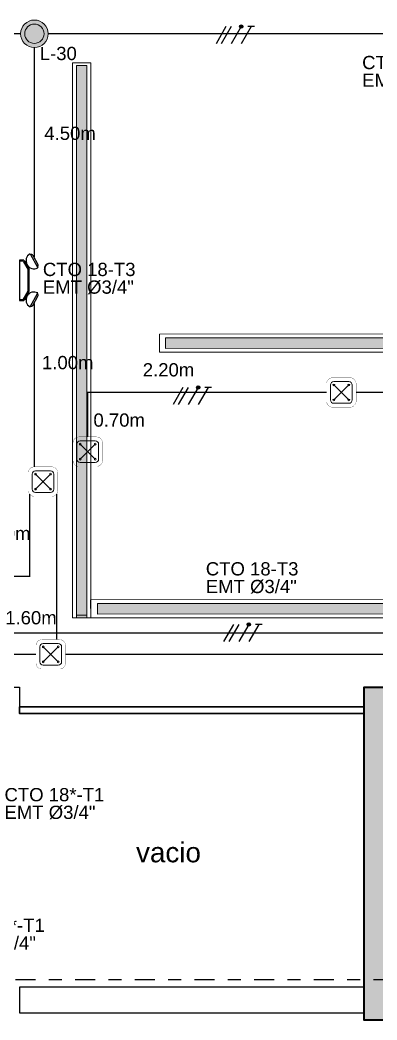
# Model space of a CAD drawing. Header units: millimetres. Extents: x -1568 to 501, y 36 to 962.
# Drawn here: x 253.79 to 256.48, y 50.91 to 58.46 of the extents above; entities that cross this region are included whole.
import ezdxf
from ezdxf.lldxf.tags import DXFTag

# ---------------------------------------------------------------- set-up
doc = ezdxf.new("R2010")
doc.units = ezdxf.units.MM
doc.linetypes.add('CENTER', pattern=[0.7, 0.3, -0.2, 0, -0.2])
doc.linetypes.add('LÍNEAS_OCULTASX2', pattern=[0.75, 0.5, -0.25])
for name, color, linetype in [('-ALAMBRADO', 7, 'Continuous'), ('-CN-GYD-ILUMINACION-EM', 1, 'Continuous'), ('-CN-GYD-TEXTOS', 7, 'Continuous'), ('1amobla', 253, 'Continuous'), ('AMOBLAMIENTO', 252, 'Continuous'), ('CAJA DE PASO', 86, 'Continuous'), ('EJE-ESTRUCTURA', 254, 'CENTER'), ('JCA_HATCH 254', 252, 'Continuous'), ('LUMINARIA DE EMERGENCIA', 1, 'Continuous'), ('LUMINARIA LED CIRCULAR', 7, 'Continuous'), ('TEXTOS MEDIDAS', 7, 'Continuous')]:
    doc.layers.add(name, color=color, linetype=linetype)
for name, color, linetype, lineweight in [('-CN-GYD-INTERRUPTORES DE PARED', 3, 'Continuous', 20), ('-CN-GYD-LUMINARIA CINTA LED', 4, 'Continuous', 18), ('-CN-GYD-TUBERÍA TOMACORRIENTE', 5, 'Continuous', 5), ('-CN-GYD-TUBERÍA TOMACORRIENTE PVC', 86, 'Continuous', 18), ('_TEXTO', 7, 'Continuous', 9), ('TEXTOS', 7, 'Continuous', 20)]:
    doc.layers.add(name, color=color, linetype=linetype, lineweight=lineweight)
doc.layers.add('A-HATCH CONCRETO', color=7, linetype='Continuous', true_color=0xb8b8b8)
doc.layers.add('Muro', color=7, linetype='Continuous', lineweight=40, true_color=0x2b2b2b)
doc.layers.add('Vidrio', color=7, linetype='Continuous', lineweight=30, true_color=0x999999)
doc.styles.add('GYD', font='arial.ttf', dxfattribs={"height": 2.5})
doc.styles.get("Standard").update_dxf_attribs({"font": 'arial.ttf'})
tags = doc.linetypes.add('EMT_LINE', pattern='A,0.5,-0.2,["EMT",Standard,S=0.1,R=0,X=-0.1,Y=-0.05],-0.25', length=0.95).pattern_tags.tags
tags[6] = DXFTag(74, 10)

# ---------------------------------------------------------------- blocks, each defined once
blk = doc.blocks.new('Caja de paso')
at = {"layer": '-CN-GYD-TUBERÍA TOMACORRIENTE PVC', "const_width": 0.00173}
blk.add_lwpolyline([(-0.1111, 0.0667), (-0.1111, -0.0667, 0.414214), (-0.0667, -0.1111), (0.0667, -0.1111, 0.414214), (0.1111, -0.0667), (0.1111, 0.0667, 0.414214), (0.0667, 0.1111), (-0.0667, 0.1111, 0.414214)], format="xyb", close=True, dxfattribs=at)
at = {"layer": '-CN-GYD-TUBERÍA TOMACORRIENTE PVC'}
blk.add_lwpolyline([(-0.0566, -0.0819), (0.0566, -0.0819, 0.414214), (0.0819, -0.0566), (0.0819, 0.0566, 0.414214), (0.0566, 0.0819), (-0.0566, 0.0819, 0.414214), (-0.0819, 0.0566), (-0.0819, -0.0566, 0.414214)], format="xyb", close=True, dxfattribs=at)
at = {"layer": '-CN-GYD-TUBERÍA TOMACORRIENTE PVC', "linetype": 'LÍNEAS_OCULTASX2'}
for points in [[(-0.0566, 0.0566), (0.0566, -0.0566)], [(0.0566, 0.0566), (-0.0566, -0.0566)]]:
    blk.add_lwpolyline(points, dxfattribs=at)
at = {"layer": '-CN-GYD-TUBERÍA TOMACORRIENTE PVC'}
for centre in [(-0.0566, 0.0566), (0.0566, 0.0566), (-0.0566, -0.0566), (0.0566, -0.0566)]:
    blk.add_circle(centre, 0.00665, dxfattribs=at)
blk = doc.blocks.new('3x')
at = {"layer": '-ALAMBRADO'}
h = blk.add_hatch(color=256, dxfattribs=at)
edge = h.paths.add_edge_path()
edge.add_arc((0.078, 0.13), 0.025, 0, 360)
for p, q in [((-0.152, 0.13), (-0.302, -0.13)), ((-0.072, 0.13), (-0.222, -0.13)), ((0.078, 0.13), (-0.072, -0.13)), ((0.228, 0.13), (0.078, -0.13))]:
    blk.add_line(p, q, dxfattribs=at)
blk.add_lwpolyline([(0.278, 0.13), (0.178, 0.13)], dxfattribs=at)
blk.add_circle((0.078, 0.13), 0.025, dxfattribs=at)
blk = doc.blocks.new('*U60')
at = {"layer": '-ALAMBRADO'}
blk.add_blockref('3x', (0, 0), dxfattribs=at)
blk = doc.blocks.new('OJO DE BUEY 12W')
at = {"layer": 'JCA_HATCH 254', "true_color": 0x000000, "transparency": 33554687}
h = blk.add_hatch(color=18, dxfattribs=at)
h.dxf.hatch_style = 1
h.paths.add_polyline_path([(-103.7, 0, 1), (103.7, 0, 1)])
h.paths.add_polyline_path([(72.7, 0, -1), (-72.7, 0, -1)], flags=16)
at = {"layer": 'LUMINARIA LED CIRCULAR', "linetype": 'EMT_LINE', "lineweight": 5, "ltscale": 10}
h = blk.add_hatch(color=256, dxfattribs=at)
h.dxf.hatch_style = 1
h.set_gradient(color1=(147, 149, 152), color2=(248, 246, 176), name='SPHERICAL')
edge = h.paths.add_edge_path()
edge.add_arc((0, 0), 72.7, 0, 360)
at = {"layer": 'LUMINARIA LED CIRCULAR', "linetype": 'Continuous', "lineweight": 5, "ltscale": 10}
for radius in [103.7, 72.7]:
    blk.add_circle((0, 0), radius, dxfattribs=at)
blk = doc.blocks.new('Estructura cubierta')
at = {"layer": 'EJE-ESTRUCTURA', "ltscale": 0.5}
blk.add_line((1952.7308, -5911.6988), (1984.5332, -5911.6988), dxfattribs=at)
blk = doc.blocks.new('A$C2b4e84c0')
at = {"layer": 'A-HATCH CONCRETO', "ltscale": 0.01}
h = blk.add_hatch(color=256, dxfattribs=at)
h.dxf.hatch_style = 1
h.paths.add_polyline_path([(16.6259, -33.5971), (16.6259, -33.7471), (16.0594, -33.7471), (16.0594, -36.1117), (15.9094, -36.1117), (15.9094, -33.5971)])
h.paths.add_polyline_path([(19.1783, -33.5971), (19.1783, -33.7471), (18.7505, -33.7471), (18.7505, -33.6571), (18.2505, -33.6571), (18.2505, -33.7471), (17.8259, -33.7471), (17.8259, -33.5971)])
h.paths.add_polyline_path([(21.3774, -33.5971), (21.3774, -33.7471), (20.3783, -33.7471), (20.3783, -33.5971)])
h.paths.add_polyline_path([(22.5774, -33.5971), (22.5774, -33.7471), (23.102, -33.7471), (23.102, -36.1117), (23.252, -36.1117), (23.252, -33.5971)])
h.paths.add_polyline_path([(20.8028, -35.959), (20.9529, -35.959), (20.9529, -33.7471), (20.8029, -33.7471), (20.8029, -33.7451), (20.8028, -35.959), (20.8028, -35.959)])
h.paths.add_polyline_path([(16.0594, -36.1117), (23.102, -36.1117), (23.102, -35.959), (16.0594, -35.959)])
at = {"layer": '1amobla', "linetype": 'Continuous', "ltscale": 0.3}
blk.add_lwpolyline([(13.1601, -33.5971), (13.3101, -33.5971), (13.3102, -33.7471), (15.9094, -33.7471)], dxfattribs=at)
at = {"layer": 'AMOBLAMIENTO'}
blk.add_lwpolyline([(15.9094, -36.0571), (15.9094, -35.8642), (13.3102, -35.8642), (13.3102, -36.0571)], close=True, dxfattribs=at)
at = {"layer": 'Muro'}
blk.add_lwpolyline([(16.6259, -33.5971), (16.6259, -33.7471), (16.0594, -33.7471), (16.0594, -36.1117), (15.9094, -36.1117), (15.9094, -33.5971)], close=True, dxfattribs=at)
at = {"layer": 'Vidrio'}
blk.add_lwpolyline([(15.9094, -33.7971), (15.9094, -33.7471), (13.3102, -33.7471), (13.3102, -33.7971)], close=True, dxfattribs=at)
at = {"layer": 'Muro'}
blk.add_blockref('Estructura cubierta', (-1952.4999, 5875.892), dxfattribs=at)
at = {"layer": 'TEXTOS', "color": 252}
blk.add_text('vacio', height=0.15, rotation=359.93314, dxfattribs=at).set_placement((14.1897, -34.9205))
blk = doc.blocks.new('A$Cfe640b9a')
at = {"layer": '-CN-GYD-INTERRUPTORES DE PARED'}
h = blk.add_hatch(dxfattribs=at)
h.set_pattern_fill('SWAMP', color=252, scale=0.5, angle=90)
h.set_pattern_definition([(270, (-2.052306, -0.42678), (0.0663011, -0.0153116), [0.0038279, -0.02679527]), (5e-10, (-2.052306, -0.428697), (0.06630109, 0.01531158), [0.00478487, -0.1278173]), (5e-10, (-2.052306, -0.429175), (0.06630109, 0.01531158), [0.0038279, -0.1287743]), (5e-10, (-2.052306, -0.428218), (0.06630109, 0.01531158), [0.0038279, -0.1287743]), (346.9961, (-2.052306, -0.429654), (0.0663011, 0.01531158), [0.00272185, -0.0653243]), (13.0039, (-2.052306, -0.42774), (3e-11, 0.03062316), [0.00272185, -0.0653243])])
h.paths.add_polyline_path([(0.391, -0.5006), (0.391, -0.4212), (-6.0268, -0.4212), (-6.0268, -0.5006)])
h.paths.add_polyline_path([(0.391, -0.4303), (0.391, -0.4823), (0.391, -0.4417)], flags=17)
at = {"layer": '-CN-GYD-INTERRUPTORES DE PARED', "color": 4}
for p, q in [((-6.0583, -0.5293), (-6.0583, -0.3925)), ((-6.0583, -0.3925), (0.391, -0.3925)), ((0.391, -0.3925), (0.391, -0.5293)), ((-6.0268, -0.5006), (-6.0268, -0.4212)), ((-6.0268, -0.4212), (0.391, -0.4212)), ((0.357, -0.4212), (0.357, -0.5006)), ((0.391, -0.5006), (-6.0268, -0.5006)), ((0.391, -0.5293), (-6.0583, -0.5293))]:
    blk.add_line(p, q, dxfattribs=at)
blk = doc.blocks.new('*U73')
at = {"layer": '-CN-GYD-ILUMINACION-EM', "ltscale": 0.3}
for p, q in [((-145, 270), (-200, 170)), ((-114, 285), (-197, 136)), ((-119, 277), (-119, 277)), ((-193, 144), (-193, 144)), ((-145, -270), (-200, -170)), ((-114, -285), (-197, -136)), ((-193, -144), (-193, -144)), ((-119, -277), (-119, -277))]:
    blk.add_line(p, q, dxfattribs=at)
at = {"layer": '-CN-GYD-ILUMINACION-EM'}
for p, q in [((0, 217), (-46, 217)), ((0, -217), (0, 217)), ((-104, 116), (-104, -116)), ((-94, 114), (-94, -114)), ((0, 207), (-40, 207)), ((-40, -207), (0, -207)), ((-46, -217), (0, -217))]:
    blk.add_line(p, q, dxfattribs=at)
for points in [[(-46, 217), (-104, 116)], [(-96, 130), (-110, 138)], [(-40, 207), (-94, 114)], [(-56, 199), (-70, 208)], [(-96, -130), (-110, -138)], [(-46, -217), (-104, -116)], [(-40, -207), (-94, -114)], [(-56, -199), (-70, -208)]]:
    blk.add_lwpolyline(points, dxfattribs=at)
at = {"layer": '-CN-GYD-ILUMINACION-EM', "ltscale": 0.3}
for centre, radius, start, end in [((-156, 211), 85.5, 240.9715, 60.9715), ((-128, 260), 19.1, 60.9715, 150.9715), ((-183, 161), 19.1, 150.9715, 240.9715), ((-183, -161), 19.1, 119.0285, 209.0285), ((-156, -211), 85.5, 299.0285, 119.0285), ((-128, -260), 19.1, 209.0285, 299.0285)]:
    blk.add_arc(centre, radius, start, end, dxfattribs=at)
at = {"layer": '-CN-GYD-TEXTOS', "style": 'GYD'}
blk.add_attdef('5', (-68, -406), '', height=125, rotation=90, dxfattribs=at)

msp = doc.modelspace()

# ---------------------------------------------------------------- linework, layer by layer
at = {"layer": '-CN-GYD-TUBERÍA TOMACORRIENTE', "linetype": 'EMT_LINE', "const_width": 0.01}
for points in [[(253.0493, 58.354), (253.7981, 58.354)], [(254.0018, 58.354), (256.6386, 58.354)], [(253.8981, 56.6689), (253.8981, 58.2506)], [(253.8981, 55.0832), (253.8981, 56.3178)], [(256.1033, 55.645), (254.3019, 55.645), (254.3019, 55.3093)], [(260.2251, 55.645), (256.3255, 55.645)], [(253.8632, 54.8779), (253.8632, 54.2563), (252.9137, 54.2563)], [(254.0663, 53.7789), (254.0663, 54.8779)], [(264.9958, 53.9276), (264.9958, 53.8285), (251.5314, 53.8285)], [(253.9118, 53.6678), (251.5261, 53.6678)]]:
    msp.add_lwpolyline(points, dxfattribs=at)
at = {"layer": '-CN-GYD-TUBERÍA TOMACORRIENTE', "linetype": 'EMT_LINE'}
msp.add_lwpolyline([(254.134, 53.6678, 0.01, 0.01, 0), (257.4447, 53.6678, 0.01, 0.01, 0), (257.8208, 53.6678, 0.01, 0.01, 0), (260.0116, 53.6678, 0, 0, 0)], format="xyseb", dxfattribs=at)

# ---------------------------------------------------------------- block references
at = {"layer": '-CN-GYD-LUMINARIA CINTA LED'}
for p, xscale, zscale, rotation in [((254.7165, 54.1966), 0.65, 1.138617674406281, 270), ((263.6271, 56.4846), 1.45, 1.111876020790506, 0.044687386733193), ((264.3197, 54.4795), 1.65, 1.111876020790506, 0.044687386733193)]:
    msp.add_blockref('A$Cfe640b9a', p, dxfattribs=dict(at, xscale=xscale, zscale=zscale, rotation=rotation))
msp.add_blockref('A$C2b4e84c0', (240.4764, 87.0181))
at = {"layer": '_TEXTO', "linetype": 'Continuous', "ltscale": 10, "xscale": 0.5, "yscale": 0.5, "zscale": 320}
for p in [(255.4202, 58.3433), (255.0958, 55.6187), (255.4775, 53.8285)]:
    msp.add_blockref('*U60', p, dxfattribs=at)
at = {"layer": 'CAJA DE PASO', "linetype": 'Continuous', "ltscale": 10}
for p in [(256.2144, 55.645), (254.3019, 55.1982), (253.9648, 54.9721), (254.0229, 53.6678)]:
    msp.add_blockref('Caja de paso', p, dxfattribs=at)
at = {"layer": 'LUMINARIA DE EMERGENCIA', "linetype": 'Continuous', "ltscale": 10, "xscale": 0.0007, "yscale": 0.0007, "zscale": 0.0007, "rotation": 180}
msp.add_blockref('*U73', (253.7866, 56.4917), dxfattribs=at)
at = {"layer": 'LUMINARIA LED CIRCULAR', "xscale": 0.001, "yscale": 0.001, "zscale": 0.578415361173768}
msp.add_blockref('OJO DE BUEY 12W', (253.8993, 58.354), dxfattribs=at)

# ---------------------------------------------------------------- texts
at = {"layer": 'TEXTOS', "insert": (253.9397, 58.2551), "char_height": 0.1, "attachment_point": 1}
msp.add_mtext_dynamic_manual_height_columns('L-30', width=0.177262, gutter_width=0.325, heights=[0], dxfattribs=at)
at = {"layer": 'TEXTOS', "char_height": 0.1, "attachment_point": 1}
for s, insert, width in [('\\A1;\\pxsm0.8;CTO 18-T3\\PEMT Ø3/4"       ', (256.3711, 58.1867), 0.693292), ('\\A1;\\pxsm0.8;CTO 18-T3\\PEMT Ø3/4"       ', (253.9634, 56.6243), 0.693292), ('\\A1;\\pxsm0.8;CTO 18-T3\\PEMT Ø3/4"       ', (255.1921, 54.3634), 0.693292), ('\\A1;\\pxsm0.8;CTO 18*-T1\\PEMT Ø3/4"       ', (253.6739, 52.6581), 0.809368), ('\\A1;\\pxsm0.8;CTO 22*-T1\\PEMT Ø3/4"       ', (253.2248, 51.6715), 0.728353)]:
    msp.add_mtext(s, dxfattribs=dict(at, insert=insert, width=width))
at = {"layer": 'TEXTOS MEDIDAS', "char_height": 0.1, "width": 0.680604, "attachment_point": 1}
for s, insert in [('\\A1;\\pxsm0.8;4.50m', (253.9742, 57.6522)), ('\\A1;\\pxsm0.8;1.00m', (253.9566, 55.9209)), ('\\A1;\\pxsm0.8;2.20m', (254.7167, 55.8663)), ('\\A1;\\pxsm0.8;0.70m', (254.3447, 55.4868)), ('\\A1;\\pxsm0.8;1.00m', (253.4819, 54.6302)), ('\\A1;\\pxsm0.8;1.60m', (253.6792, 53.9941))]:
    msp.add_mtext(s, dxfattribs=dict(at, insert=insert))

doc.saveas('drawing.dxf')
